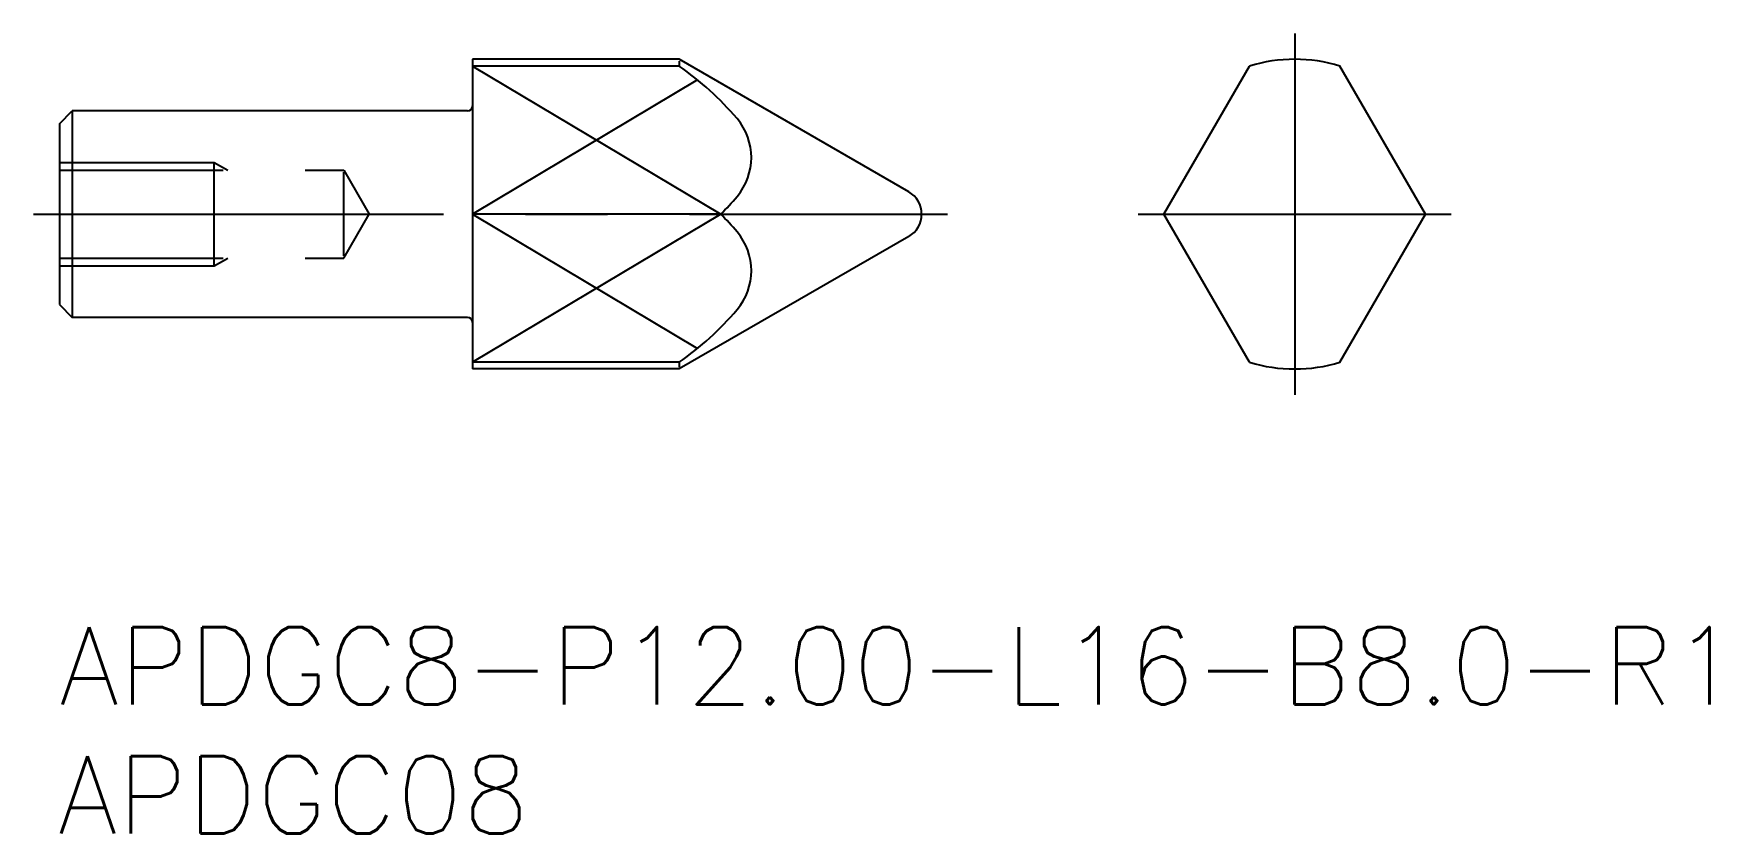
# Model space of a CAD drawing. Extents: x -1 to 63.9, y -8 to 23.
import ezdxf

# ---------------------------------------------------------------- set-up
doc = ezdxf.new("R2010")
doc.units = 0
doc.header["$LTSCALE"] = 0.5
doc.linetypes.add('CENTER', pattern=[50.8, 31.75, -6.35, 6.35, -6.35])
doc.linetypes.add('DASHED', pattern=[19.05, 12.7, -6.35])
for name, color, linetype in [('MSM_CENTER', 1, 'CENTER'), ('MSM_CONTINUOUS', 7, 'CONTINUOUS'), ('MSM_DASHED', 4, 'DASHED'), ('MSM_NARROW', 5, 'CONTINUOUS'), ('MSM_PART_NUMBER', 7, 'CONTINUOUS')]:
    doc.layers.add(name, color=color, linetype=linetype)
doc.styles.get("Standard").update_dxf_attribs({"font": 'txt.shx', "height": 1, "bigfont": 'bigfont.shx'})

# ---------------------------------------------------------------- blocks, each defined once
blk = doc.blocks.new('*U17')
at = {"layer": 'MSM_PART_NUMBER'}
blk.add_text('APDGC8-P12.00-L16-B8.0-R1', height=3, dxfattribs=at).set_placement((0, -3))
blk = doc.blocks.new('*U18')
at = {"layer": 'MSM_PART_NUMBER'}
blk.add_text('APDGC08', height=3, dxfattribs=at).set_placement((-0.063, -8))

msp = doc.modelspace()

# ---------------------------------------------------------------- linework, layer by layer
at = {"layer": 'MSM_CENTER'}
for p, q in [((47.839, 23), (47.839, 9)), ((-1, 16), (34.392, 16)), ((41.776, 16), (53.903, 16))]:
    msp.add_line(p, q, dxfattribs=at)
at = {"layer": 'MSM_CONTINUOUS'}
for p, q in [((24, 22), (16, 22)), ((16, 22), (16, 10)), ((24, 21.739), (16, 21.739)), ((32.892, 16.866), (24, 22)), ((42.776, 16), (46.089, 21.739)), ((52.903, 16), (49.589, 21.739)), ((0, 19.5), (0.5, 20)), ((0, 19.5), (0, 12.5)), ((15.8, 20), (0.5, 20)), ((0.5, 20), (0.5, 12)), ((25.612, 16), (16, 16)), ((46.089, 10.261), (42.776, 16)), ((49.589, 10.261), (52.903, 16)), ((32.892, 15.134), (24, 10)), ((0, 12.5), (0.5, 12)), ((15.8, 12), (0.5, 12)), ((24, 10.261), (16, 10.261)), ((24, 10), (16, 10))]:
    msp.add_line(p, q, dxfattribs=at)
for centre, radius, start, end in [((17.212, 12.02), 11.855, 40.37973, 55.06917), ((47.839, 16), 6, 73.04224, 106.95776), ((15.8, 20.2), 0.2, 270, 360), ((24.47, 18.193), 2.327, 319.62027, 40.37973), ((17.212, 24.365), 11.855, 315.11981, 319.62027), ((32.392, 16), 1, 300, 60), ((17.212, 7.635), 11.855, 40.37973, 44.88019), ((24.47, 13.807), 2.327, 319.62027, 40.37973), ((15.8, 11.8), 0.2, 0, 90), ((17.212, 19.98), 11.855, 304.93083, 319.62027), ((47.839, 16), 6, 253.04224, 286.95776)]:
    msp.add_arc(centre, radius, start, end, dxfattribs=at)
at = {"layer": 'MSM_DASHED'}
for p, q in [((0, 18), (6, 18)), ((0, 17.7), (11.019, 17.7)), ((6, 14), (6, 18)), ((6, 18), (6.52, 17.7)), ((11.019, 17.7), (12, 16)), ((11.019, 14.379), (11.019, 17.621)), ((11.019, 14.3), (12, 16)), ((0, 14.3), (11.019, 14.3)), ((6, 14), (6.52, 14.3)), ((0, 14), (6, 14))]:
    msp.add_line(p, q, dxfattribs=at)
at = {"layer": 'MSM_NARROW'}
for p, q in [((16, 21.739), (25.612, 16)), ((24, 21.93), (24, 21.739)), ((24.711, 21.201), (16, 16)), ((25.612, 16), (16, 10.261)), ((16, 16), (24.711, 10.799)), ((24, 10.261), (24, 10.07))]:
    msp.add_line(p, q, dxfattribs=at)

# ---------------------------------------------------------------- block references
at = {"layer": 'MSM_CONTINUOUS'}
for name in ['*U17', '*U18']:
    msp.add_blockref(name, (0, 0), dxfattribs=at)

doc.saveas('drawing.dxf')
